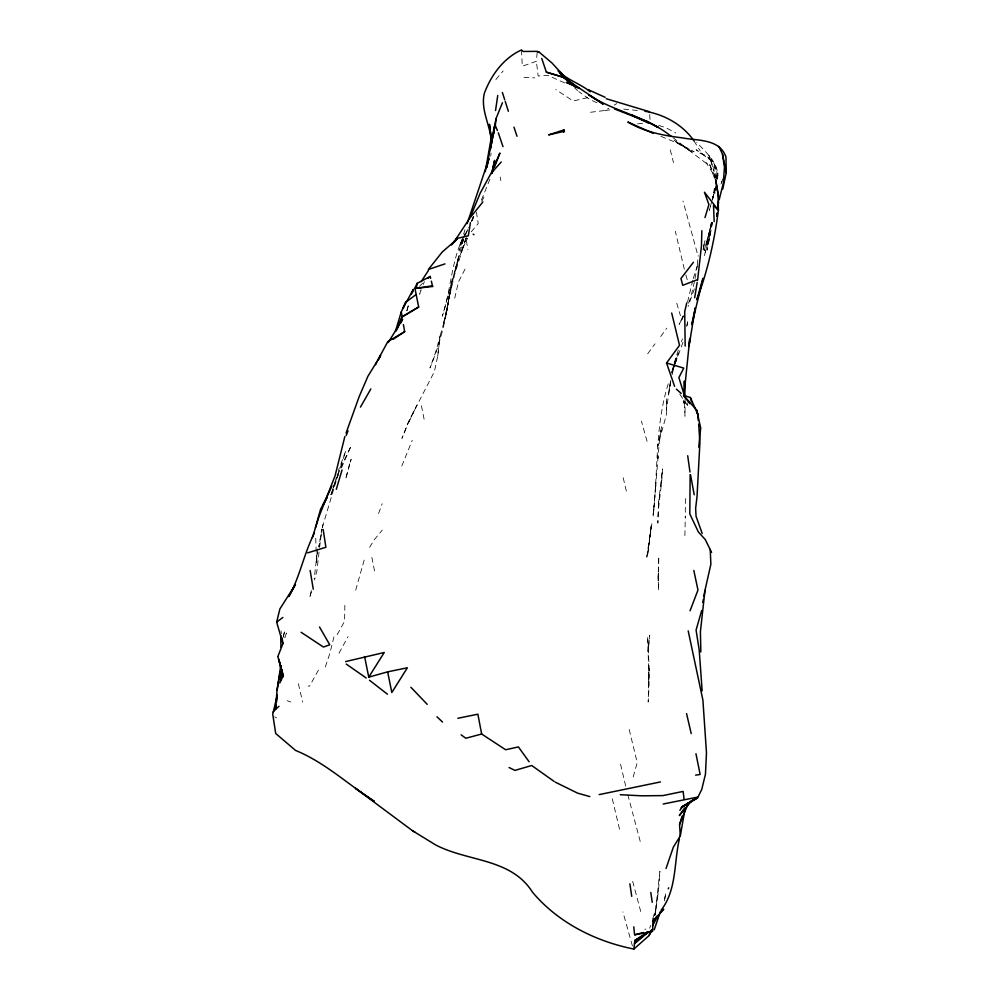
<?xml version="1.0" encoding="UTF-8"?>
<svg xmlns="http://www.w3.org/2000/svg" width="999" height="999" viewBox="0 0 999 999"><rect width="100%" height="100%" fill="white"/><g stroke="black" fill="none" stroke-linecap="round" stroke-linejoin="round"><path stroke-width="0.75" stroke-dasharray="5 3.75" d="M685.389 498.538L685.277 517.407L685.277 516.296M717.232 179.146C720.441 164.111 705.631 152.198 696.678 142.37M714.847 189.011L714.809 193.419L715.172 188.873M714.909 178.759L714.947 172.889L716.021 178.272L706.243 162.8L708.341 164.922L688.111 149.6L672.015 138.836M685.139 398.539L684.989 416.221L684.303 400.149M521.478 49.95L522.302 66.209L536.388 61.314L537.1 53.272M344.855 605.332L344.58 621.316L335.826 637.087M684.889 535.664L685.277 517.032M408.878 422.177L416.92 405.094L408.753 421.665L401.935 438.399L408.479 421.903L434.39 371.578L437.749 355.956L440.109 335.939L444.605 320.105L450.736 289.173L447.927 304.558M658.528 503.046L657.879 523.101C657.792 504.882 662.037 487.087 662.487 468.893L658.528 503.046L659.64 495.267M437.749 355.956L440.109 335.939L435.776 351.798L429.995 368.007C439.772 344.43 446.291 319.655 449.363 294.33L448.289 301.111M654.807 915.434L658.541 890.196L659.902 871.328L655.556 909.752L653.309 916.857M654.445 500.349L655.918 483.928L653.121 516.808L654.495 503.508L653.109 514.722C658.341 470.467 654.707 424.875 668.868 381.93M317.52 549.05L316.596 563.598L315.672 536.888M655.631 487.287L659.24 442.569L661.675 426.473L657.679 446.428L666.658 413.736L666.708 398.351L666.358 410.015L670.516 381.668M317.245 552.235L314.198 578.658M661.101 485.814L662.175 472.477M697.339 264.885L698.214 255.594M319.031 552.047L316.883 571.003L314.535 580.057M490.709 156.131L491.071 153.184M319.605 547.452L321.915 529.033L318.831 546.828L322.078 529.183M656.056 909.402L658.541 890.196M717.27 177.859L717.944 173.464L716.92 179.246M668.556 394.093L670.691 380.607M448.539 299.5L452.422 278.684L446.066 314.997L448.289 301.873L443.219 325.125L448.314 302.772M712.587 199.238L716.021 185.127L712.549 199.163L714.31 188.761M712.2 222.415L707.167 250.15L712.574 222.515M664.76 898.875L665.734 893.118L664.185 901.922M703.159 249.375L704.969 240.796L703.059 248.339M703.134 249.55L703.833 245.679M694.992 278.546L697.202 266.433M322.34 527.709L322.877 524.775L322.24 527.622M669.18 389.997L670.529 383.004M687.537 302.073L692.856 280.032M654.882 915.121L656.068 909.152L654.82 915.259M686.925 325.587L687.662 321.99L686.85 324.7M711.251 223.489L710.214 228.584L711.513 222.203L706.493 245.092L710.102 229.021L704.145 250.662L711.837 222.952M686.738 326.461L687.662 321.99M717.432 178.122L718.006 175.312M694.442 281.581L690.921 296.928L688.186 304.158M454.707 298.264L458.204 283.017M283.192 637.325L284.815 630.319L283.117 637.474M672.152 374.613L676.236 357.605L673.176 369.53L678.533 352.884L673.176 369.53M311.363 590.471L309.603 597.852L311.8 590.621M355.694 590.184L365.035 557.055M463.249 236.988C451.186 261.8 450.974 290.172 442.357 316.171L465.084 233.791L459.003 250.524L465.284 235.527M458.641 256.144L454.483 272.465L457.729 259.865M333.953 636.875L329.695 653.908L324.288 670.017M712.125 200.324L715.209 188.237M682.991 342.307L675.187 363.611M322.29 527.559L337.45 476.623M694.367 288.848L688.086 306.418M671.865 371.778L673.751 364.647M674.125 363.224L678.658 349.063M712.474 199.226L715.122 189.36L712.187 199.887M406.855 310.652L408.866 303.172M420.866 289.897L419.68 294.243L421.241 290.022M711.763 201.386L709.253 210.414L710.901 204.783M693.269 278.559L697.427 265.347M633.191 776.922L637.287 762.437M337.849 475.237L345.816 450.836L338.386 470.529M333.491 487.075L334.353 484.153M406.893 310.801L409.041 303.671M472.365 220.779L473.688 216.408M674.425 364.223L671.703 373.052L674.4 364.223M333.554 487.025L336.301 478.121M649.712 928.233L650.611 925.386M335.202 482.554L331.019 494.63L336.351 477.797M461.738 240.135L459.865 246.041L462.337 239.523M463.611 234.216L465.022 229.782M466.171 238.212L461.088 252.41L465.884 238.699M462.949 247.927L454.932 273.576L449.9 294.293C453.608 274.987 458.454 255.532 467.744 238.074M721.428 182.879L722.764 178.933M721.053 183.991L721.915 181.443M331.019 494.63L337.762 475.137L336.139 479.87L339.797 471.765M471.428 221.328L472.902 217.233M464.697 242.307L466.683 236.8M423.326 284.39L424.363 281.581M378.571 513.536L382.167 503.783M681.38 341.795L682.467 338.886M489.897 179.246L481.081 200.924M401.785 466.021L412.25 440.309M465.859 234.153L468.144 228.696M341.433 467.932L351.149 445.791L340.247 468.581M471.565 221.241L474.138 215.722M683.091 315.959L679.133 324.388L683.716 315.809M337.025 475.374L339.61 469.942M481.768 201.461L485.102 194.768M459.915 244.693L464.11 236.426M464.66 235.352L468.718 227.335M458.766 281.356L466.133 266.983M338.986 653.221L348.039 636.625M318.469 670.079L309.603 686.076L308.192 686.101M369.605 547.327L374.3 539.685L382.267 530.094M660.714 336.551L666.758 328.147M647.702 353.808L654.982 343.806M471.228 231.83L478.221 223.551L476.411 212.175M495.891 79.545L503.146 70.954M419.443 286.313L422.664 283.354M590.559 112.263L604.932 110.489L608.866 108.204M614.123 105.145L616.745 103.621M587.637 97.677L573.139 101.011L555.756 89.548M644.78 929.282L645.978 929.107M604.932 110.489L612.1 109.59M637.549 123.839L643.194 123.352M523.913 77.298L534.79 77.872M623.726 109.116L638.748 110.602M658.753 125.437L665.846 127.672L675.848 133.017M287.138 700.711L290.746 701.985M660.938 136.339L676.535 142.795L694.08 151.761L675.012 141.421L692.12 152.085L679.969 143.731L686.65 148.376L671.39 136.401M564.66 82.905L547.939 75.412L538.149 76.036L536.388 61.314M596.865 102.797L589.51 99.263L578.733 91.621M274.65 716.845L276.573 717.881M699.949 153.159C711.588 156.918 718.343 166.009 716.783 178.396M714.322 177.834L709.702 164.623L716.433 168.956M712.212 160.689L696.153 149.75L713.848 162.55L716.708 178.371M574.35 87.612L577.634 90.609M679.807 394.205L688.361 406.893L686.925 402.697M693.905 140.834L700.237 150.924M709.702 164.623L716.021 178.272M632.417 945.966L622.901 911.875M697.127 252.672L683.004 201.024M647.052 441.383L641.445 421.216M676.785 303.246L680.419 315.684M685.851 274.937L687.449 280.519M640.721 911.525L631.718 877.721M640.234 841.42L632.33 811.787M627.784 794.592L631.843 809.927M670.254 149.825L673.513 162.612M636.55 759.864L629.058 728.895M684.327 269.168L675.324 231.268M625.699 786.076L620.441 763.798M619.53 829.195L612.037 797.801M623.201 477.747L626.523 491.87M298.376 683.728L302.635 701.997M421.453 405.694L424.687 422.215M371.878 557.43L374.962 573.151M500.174 177.073L500.849 180.582M466.346 240.572L467.894 249.55M281.019 630.794L281.443 633.653M649.7 114.498L650.062 120.005M657.904 455.069L657.891 458.516L657.904 455.069M658.329 573.426L658.441 590.347L658.778 556.455L658.016 581.331L658.329 573.426M683.816 400.237L683.741 403.184L683.903 400.249M649.05 668.331L648.451 686.875L649.263 670.092L647.652 636.463L649.113 685.064L648.176 702.072L649.05 668.331M648.176 649.837L648.114 651.835L649.687 635.189L648.176 649.837M651.136 526.173L646.565 558.916L651.972 523.064L647.452 556.043L651.136 526.173M710.289 233.878L704.307 255.869L710.289 233.878M349.675 463.798L345.592 479.308L351.149 459.203L349.675 463.798M286.388 633.166L284.852 637.512L286.388 633.166M682.991 316.808L682.005 319.43L683.029 316.87M710.189 157.742L708.953 155.394L714.048 171.341L710.189 157.742"/><path stroke-width="1.5" d="M281.231 665.871L281.056 680.194L279.782 683.041M690.147 474.687L689.797 513.923L698.363 531.955L705.269 539.56L711.6 552.422M701.847 230.744L701.46 245.829L697.589 280.232M684.065 391.421L684.352 381.131L685.014 395.641M643.319 932.517L634.552 934.852L652.547 931.405L653.159 918.056M684.377 391.446L689.76 338.549L688.998 346.391L695.279 307.842L691.82 324.338M647.165 932.479L634.802 940.484L633.903 949.05C595.504 941.433 558.066 922.614 532.554 892.269C510.939 857.891 467.944 861.962 435.527 844.867L412.475 830.693L355.494 788.311L374.338 801.398C347.939 784.377 325.037 762.499 295.542 750.424L275.687 733.466L272.752 714.335L277.297 694.817M495.329 125.712L495.954 118.756L502.422 102.76M698.738 447.102L700.699 428.009L696.715 410.177L683.591 395.354L690.359 397.502L697.839 414.41L698.276 420.479M717.182 213.149L716.857 216.209L717.232 213.137M717.819 207.043L718.456 200.924M280.494 667.295L277.06 690.184L275.599 709.29L273.102 712.05M563.985 129.882L563.748 131.98L563.985 129.882L548.651 134.89L564.447 131.269M679.357 839.073C673.863 862.911 676.847 889.784 661.151 910.151L663.736 909.352L652.684 921.365L657.33 915.858M710.239 549.438L710.863 564.285L704.957 590.434L700.411 631.693L700.836 651.947M717.794 208.541L718.543 202.41M276.161 704.944L275.599 709.29L279.008 706.318M276.536 702.06L277.272 696.266M493.506 134.378L493.906 131.319M495.541 110.514L497.739 95.492M315.372 527.996L320.579 509.19L327.26 497.065L323.189 504.582L331.893 486.176M685.202 808.029L680.307 835.876L673.363 847.115L666.021 868.531M416.683 286.313L417.145 283.354L430.182 276.448L430.656 278.359M470.404 222.727L468.319 235.776L456.268 238.624L451.373 244.917L456.83 239.335L456.268 238.624L469.318 218.756L482.904 201.935M694.692 297.739L697.165 282.43M494.343 128.421L495.954 118.756M277.06 690.184L280.269 671.39M702.796 602.409L703.346 599.412M703.883 596.428L704.957 590.434M494.368 126.161L486.7 167.595L488.936 158.641L467.157 223.589M491.708 173.601L494.642 160.34L491.858 172.989M722.776 188.998L726.248 172.615L725.986 157.018C719.505 138.449 697.527 140.909 681.93 137.812C663.161 135.514 644.293 131.88 627.847 122.015L653.371 133.404M691.882 324.538L702.996 278.334L696.84 299.65M485.277 171.678L491.133 138.449L489.423 124.288L491.533 139.698M686.788 302.809L684.715 311.588L685.177 346.079M278.059 655.956L282.917 643.643L276.661 622.102L279.895 608.915L295.454 584.527L288.761 596.59C300.112 576.523 303.908 553.446 314.435 533.016M344.855 436.526L335.052 475.899L318.793 517.17L312.375 537.562M701.698 610.514L696.078 630.044L699.2 649.962L702.147 690.784M395.492 331.069L401.273 311.913L405.694 302.285L416.171 294.505L414.947 288.499L432.255 285.801L432.617 286.476L414.947 288.499M336.301 489.298L342.033 469.992M412.462 292.27L413.311 289.41L402.822 308.604L405.694 302.285M704.982 217.62L708.915 204.545L704.445 192.195L718.406 210.252C714.447 240.771 707.654 270.754 696.902 299.613M682.08 816.108L679.545 824.575L688.174 803.483M654.195 929.832L660.327 911.837M690.059 610.801L697.976 590.022L693.806 570.429M346.066 433.079L359.24 396.441L367.869 376.373L380.619 355.544L378.596 359.565M411.376 294.43L413.311 289.41M492.107 172.964L493.219 170.117M494.33 167.27L499.925 153.022L492.732 169.905M346.166 435.514L348.027 430.881M397.552 328.234L402.147 316.845L401.273 311.913M471.166 215.047L480.232 193.094L491.72 172.078M375.661 364.685L376.848 361.85M396.216 330.856L402.147 316.845L418.668 307.018L416.171 294.505M668.256 888.81L668.706 887.799M633.903 949.05L649.138 935.514L651.585 929.944M649.138 935.514L651.435 930.306M679.907 810.339L682.642 806.443L697.527 797.951L701.748 789.422L705.456 774.225L706.48 752.821L702.909 700.149L688.199 630.893M414.872 288.112L417.145 283.354M652.522 925.998L657.23 916.882M281.631 669.517L282.605 677.247L281.056 680.194L280.756 666.395M400.524 323.264L402.585 319.355L388.186 342.57L387.712 341.808L377.572 360.514M360.464 407.093L370.854 388.911M364.585 656.543L368.756 677.135L384.24 652.497L345.654 661.575M421.141 281.693L428.521 270.317M684.465 808.216L679.308 815.571L691.783 800.699L694.367 799.4L681.131 807.816L691.783 800.699M674.6 386.363L666.545 362.999L679.52 345.317L671.69 313.049M693.418 262.287L680.943 278.521L682.742 285.302L696.827 279.907M660.114 912.562L662.899 909.252M492.594 171.641L501.223 161.988M646.915 932.092L634.527 943.568L648.538 932.005M428.034 278.421L430.182 276.448M276.661 622.102L282.854 617.469M456.83 239.335L442.22 252.01L428.371 269.48L444.967 263.886M393.256 339.21L404.682 331.656L403.396 324.525M402.147 316.845L418.668 307.018M634.802 940.484L652.085 930.181M387.924 341.583L404.682 331.656M682.642 806.443L697.527 797.951M537.362 52.185L538.636 51.711M307.68 552.859L325.886 547.277L323.189 529.57M368.756 677.135L387.649 671.852L407.38 667.769L391.82 692.519L387.649 671.852M529.095 761.762L518.381 746.915L505.656 749.762L481.655 734.015L465.821 738.261L461.138 734.852M663.199 804.008L697.489 797.152M599.188 794.605L660.451 781.942M457.854 718.281L477.872 714.198L481.655 734.015M695.604 775.162L700.149 774.45L695.941 753.721M537.387 51.361L523.189 51.461L521.478 49.95C503.521 58.129 491.221 75.025 484.403 93.119C480.494 108.641 489.285 123.526 491.133 138.761M620.292 794.729L641.708 795.816L662.837 795.604L683.116 791.42L684.103 799.362M644.904 111.251C663.96 114.311 682.879 124.675 693.905 140.834M606.243 98.714L649.525 111.738M589.847 796.603L577.634 793.144L555.257 782.13M666.545 362.999L683.766 368.107L678.87 377.597L684.04 394.305M541.745 58.466L546.378 72.165L563.199 77.235L603.196 104.146L588.786 94.893C613.898 111.638 645.516 116.059 669.517 135.077L671.39 136.401M546.378 72.165L563.199 77.235L576.548 87.437M614.485 108.953L646.628 121.516L630.881 114.723L648.501 123.164M605.144 97.303L588.199 89.673L590.272 91.746C580.332 83.829 567.432 79.908 558.029 70.904M509.065 767.507L514.922 770.404L531.705 765.509L554.108 781.405M412.475 830.693L415.06 832.329M301.111 632.28L323.414 647.04L329.77 644.805L319.505 626.972M473.164 234.178L473.951 234.703M346.228 664.06L366.258 678.021M369.505 680.269L387.4 694.18M576.773 87.487L559.777 72.365L566.021 78.896M681.231 393.481L676.385 389.123M538.798 51.836L551.96 62.974L571.191 83.891M436.975 716.795L442.532 722.065M559.452 72.902L567.707 80.869M410.889 687.262L427.222 704.37M689.822 403.696L683.591 395.354L684.627 397.078M432.255 285.801L432.617 286.476M718.793 146.316L722.502 154.146L726.248 172.615L725.986 169.68M495.616 126.261L497.402 130.519M498.326 132.842L502.997 146.653M702.185 533.478L696.066 516.321L695.629 508.404L697.027 496.69L699.912 442.669L698.676 424.026M508.354 111.276L505.219 101.361M513.961 127.148L516.995 136.264M502.385 92.482L504.707 99.75M690.359 397.502L691.57 401.81M696.715 410.177L697.839 414.41M277.859 656.668L283.391 676.298L278.833 659.34L282.605 677.247M431.343 281.169L432.53 286.076M686.563 713.598L691.208 733.603M690.521 474.687L694.205 494.78M310.152 570.454L313.274 589.198M722.502 154.146L724.45 167.033L723.351 183.079L719.155 199.788L715.634 179.645L718.044 194.218L718.406 210.252L713.511 205.419L714.173 221.603M629.87 883.803L631.73 896.328M650.774 892.444L652.235 902.309M282.08 637.936L282.917 643.643M687.699 455.731L689.972 472.028M633.828 926.835L634.465 933.94M679.582 825.074L680.307 835.876M280.731 635.327L280.931 647.14M491.52 143.082L490.247 149.575L494.605 127.497L491.52 143.082M569.905 83.566L566.246 82.393L579.383 88.349L569.905 83.566M650.062 123.052L645.579 120.692L658.279 127.447L650.062 123.052"/></g></svg>
